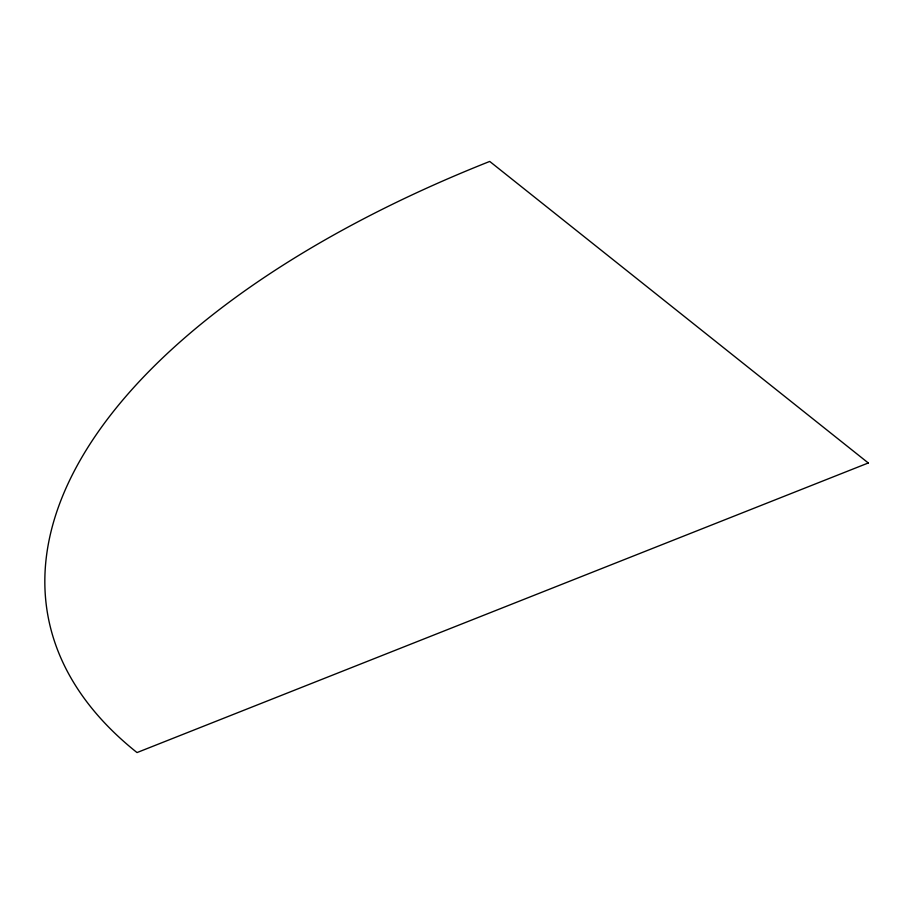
<?xml version="1.0" encoding="UTF-8"?>
<svg xmlns="http://www.w3.org/2000/svg" width="914" height="914" viewBox="0 0 914 914"><rect width="100%" height="100%" fill="white"/><g stroke="black" fill="none" stroke-linecap="round" stroke-linejoin="round"><path stroke-width="1.37" d="M868.3 462.975L137.02 752.565A834.482 395.625 -10.6 0 1 489.721 161.435L868.3 462.975"/></g></svg>
